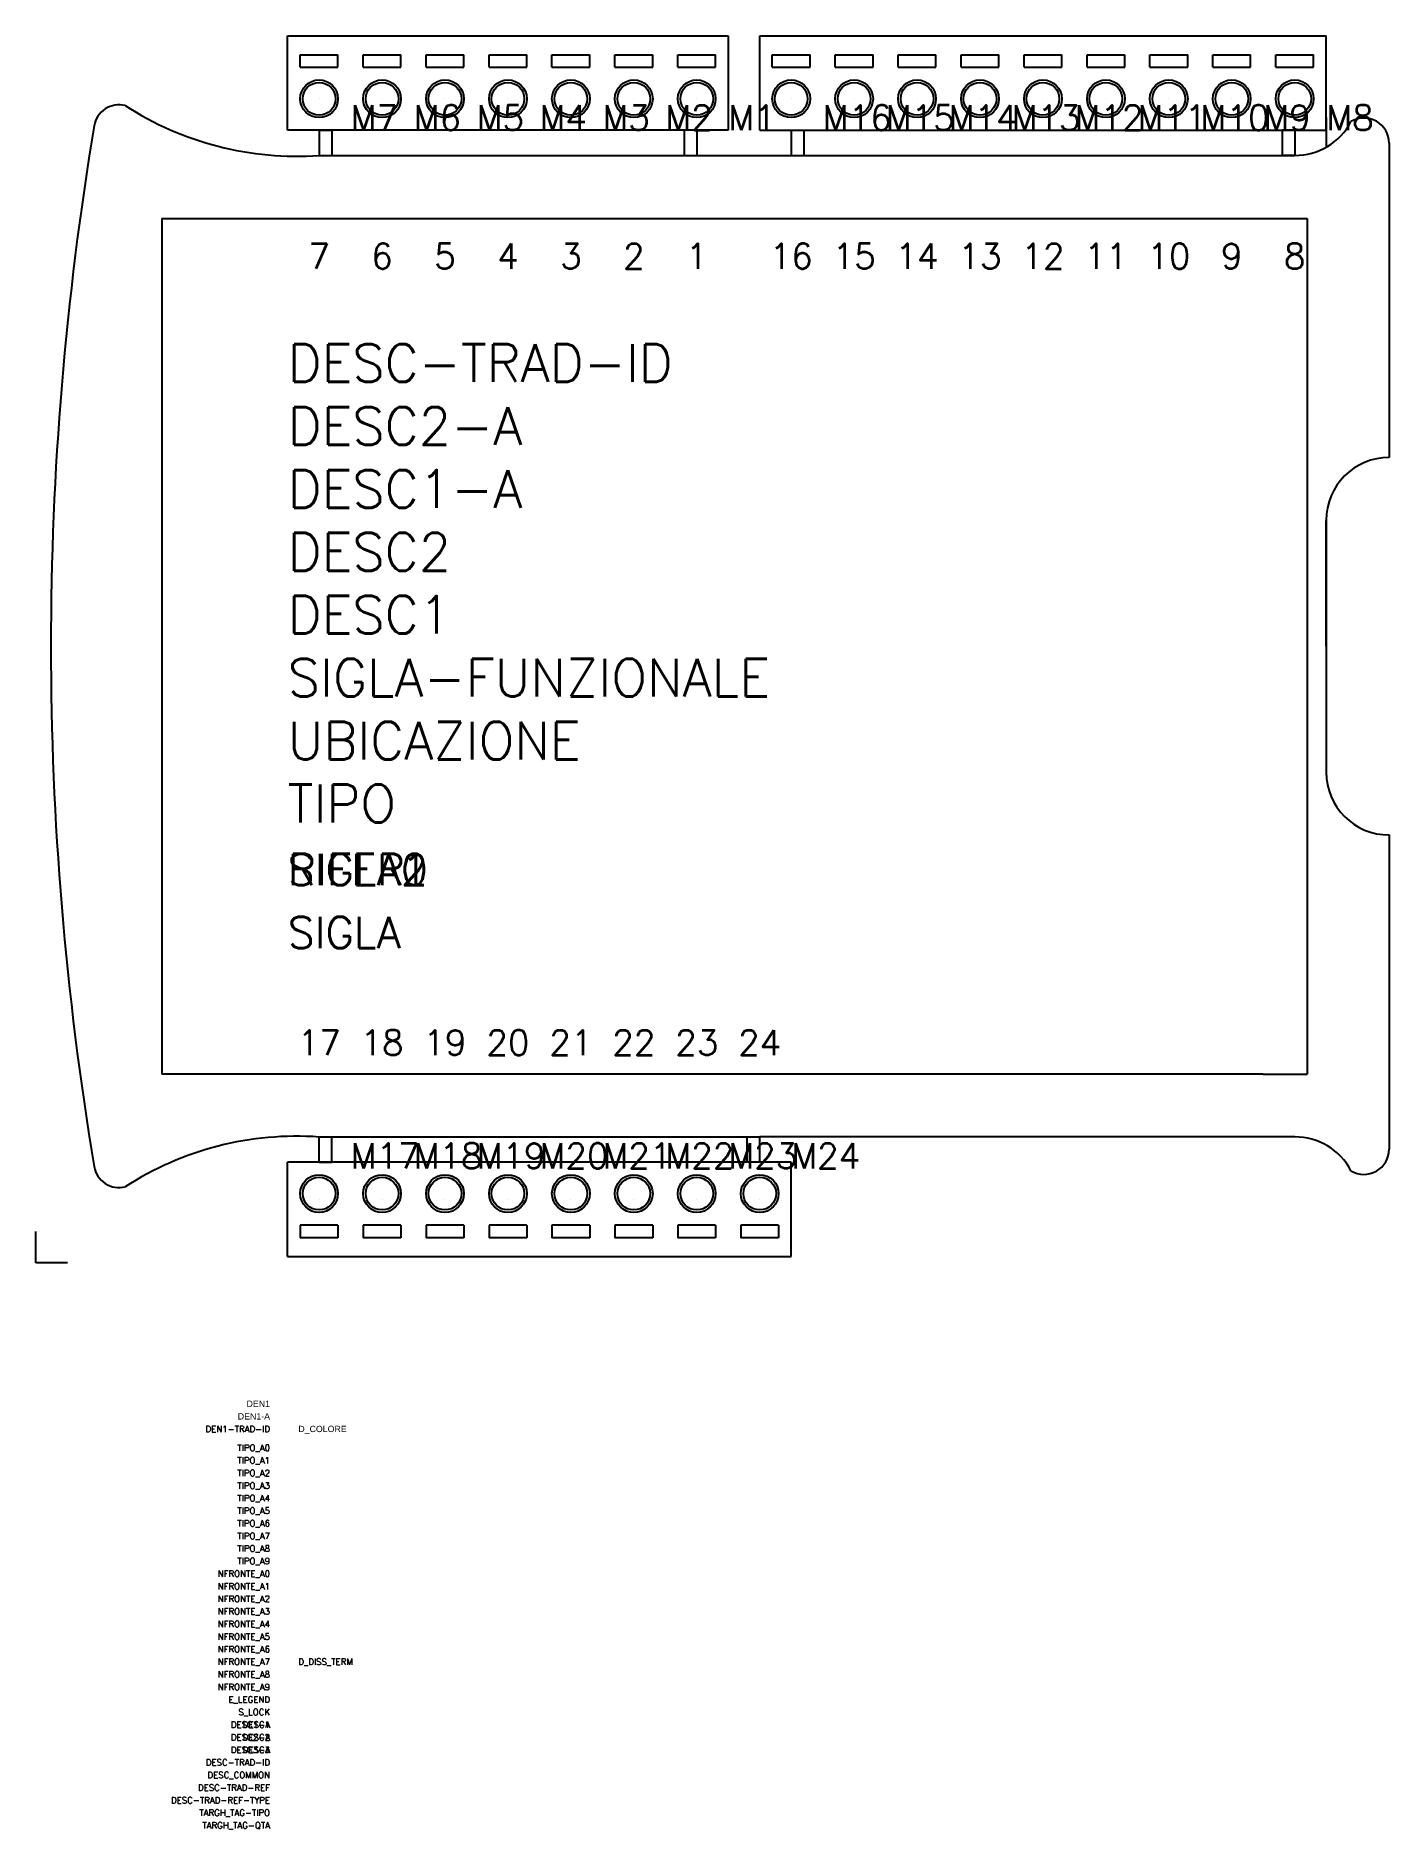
# Model space of a CAD drawing. Extents: x 0 to 108, y -45 to 98.
import ezdxf
from ezdxf.enums import TextEntityAlignment as Align

# ---------------------------------------------------------------- set-up
doc = ezdxf.new("R2010")
doc.units = 0
doc.header["$LTSCALE"] = 4
doc.layers.get('0').update_dxf_attribs({"linetype": 'CONTINUOUS'})
doc.styles.add('E_Comp-Data', font='arial.ttf')
doc.styles.add('E_Default-Att', font='romans.shx')
doc.styles.add('E_Desc', font='arial.ttf')
doc.styles.add('E_Lang-ID', font='romans.shx')
doc.styles.get("Standard").update_dxf_attribs({"font": 'romans.shx'})

msp = doc.modelspace()

# ---------------------------------------------------------------- linework, layer by layer
for p, q in [((20, 92.5), (20, 97.5)), ((20, 97.5), (55, 97.5)), ((55, 97.5), (55, 92.5)), ((57.5, 92.5), (57.5, 97.5)), ((57.5, 97.5), (102.5, 97.5)), ((102.5, 90), (102.5, 97.5)), ((21, 95), (21, 96)), ((21, 95), (21, 96)), ((21, 96), (24, 96)), ((24, 95), (24, 96)), ((26, 95), (26, 96)), ((26, 96), (29, 96)), ((29, 95), (29, 96)), ((31, 95), (31, 96)), ((31, 96), (34, 96)), ((34, 95), (34, 96)), ((36, 95), (36, 96)), ((36, 96), (39, 96)), ((39, 95), (39, 96)), ((41, 95), (41, 96)), ((41, 96), (44, 96)), ((44, 95), (44, 96)), ((46, 95), (46, 96)), ((46, 96), (49, 96)), ((49, 95), (49, 96)), ((51, 95), (51, 96)), ((51, 96), (54, 96)), ((54, 95), (54, 96)), ((58.5, 95), (58.5, 96)), ((58.5, 95), (58.5, 96)), ((58.5, 96), (61.5, 96)), ((61.5, 95), (61.5, 96)), ((63.5, 95), (63.5, 96)), ((63.5, 96), (66.5, 96)), ((66.5, 95), (66.5, 96)), ((68.5, 95), (68.5, 96)), ((68.5, 96), (71.5, 96)), ((71.5, 95), (71.5, 96)), ((73.5, 95), (73.5, 96)), ((73.5, 96), (76.5, 96)), ((76.5, 95), (76.5, 96)), ((78.5, 95), (78.5, 96)), ((78.5, 96), (81.5, 96)), ((81.5, 95), (81.5, 96)), ((83.5, 95), (83.5, 96)), ((83.5, 96), (86.5, 96)), ((86.5, 95), (86.5, 96)), ((88.5, 95), (88.5, 96)), ((88.5, 96), (91.5, 96)), ((91.5, 95), (91.5, 96)), ((93.5, 95), (93.5, 96)), ((93.5, 96), (96.5, 96)), ((96.5, 95), (96.5, 96)), ((98.5, 95), (98.5, 96)), ((98.5, 96), (101.5, 96)), ((101.5, 95), (101.5, 96)), ((21, 95), (24, 95)), ((26, 95), (29, 95)), ((31, 95), (34, 95)), ((36, 95), (39, 95)), ((41, 95), (44, 95)), ((46, 95), (49, 95)), ((51, 95), (54, 95)), ((58.5, 95), (61.5, 95)), ((63.5, 95), (66.5, 95)), ((68.5, 95), (71.5, 95)), ((73.5, 95), (76.5, 95)), ((78.5, 95), (81.5, 95)), ((83.5, 95), (86.5, 95)), ((88.5, 95), (91.5, 95)), ((93.5, 95), (96.5, 95)), ((98.5, 95), (101.5, 95)), ((20, 90), (20, 92.5)), ((55, 92.5), (55, 90)), ((57.5, 90), (57.5, 92.5)), ((55, 90), (20, 90)), ((22.5, 90), (22.5, 88)), ((22.5, 90), (23.5, 90)), ((22.5, 90), (22.5, 88)), ((23.5, 90), (23.5, 88)), ((52.5, 90), (51.5, 90)), ((51.5, 90), (51.5, 88)), ((52.5, 90), (52.5, 88)), ((57.5, 90), (102.5, 90)), ((60, 90), (60, 88)), ((60, 90), (61, 90)), ((60, 90), (60, 88)), ((61, 90), (61, 88)), ((100, 90), (99, 90)), ((99, 90), (99, 88)), ((100, 90), (100, 88)), ((102.5, 91), (102.5, 88.65)), ((102.5, 90.5), (102.5, 88.65)), ((107.5, 88.97), (107.5, 64)), ((22.5, 88), (52.5, 88)), ((52.5, 88), (60, 88)), ((60, 88), (100, 88)), ((100, 88), (99, 88)), ((10, 83), (97.5, 83)), ((10, 83), (10, 15)), ((97.5, 83), (101, 83)), ((101, 83), (101, 15)), ((102.5, 59), (102.5, 39)), ((102.5, 49), (102.5, 59)), ((102.5, 49), (102.5, 39)), ((107.5, 34), (107.5, 9.03)), ((97.5, 15), (10, 15)), ((97.5, 15), (101, 15)), ((22.5, 8), (22.5, 10)), ((22.5, 10), (57.5, 10)), ((23.5, 8), (23.5, 10)), ((56.5, 8), (56.5, 10)), ((57.5, 8), (57.5, 10)), ((100, 10), (57.5, 10)), ((20, 5.5), (20, 8)), ((60, 8), (20, 8)), ((22.5, 8), (23.5, 8)), ((57.5, 8), (56.5, 8)), ((60, 0.5), (60, 8)), ((20, 0.5), (20, 5.5)), ((24, 3), (21, 3)), ((21, 3), (21, 2)), ((24, 3), (24, 2)), ((29, 3), (26, 3)), ((26, 3), (26, 2)), ((29, 3), (29, 2)), ((34, 3), (31, 3)), ((31, 3), (31, 2)), ((34, 3), (34, 2)), ((39, 3), (36, 3)), ((36, 3), (36, 2)), ((39, 3), (39, 2)), ((44, 3), (41, 3)), ((41, 3), (41, 2)), ((44, 3), (44, 2)), ((49, 3), (46, 3)), ((46, 3), (46, 2)), ((49, 3), (49, 2)), ((54, 3), (51, 3)), ((51, 3), (51, 2)), ((54, 3), (54, 2)), ((54, 3), (54, 2)), ((59, 3), (56, 3)), ((56, 3), (56, 2)), ((59, 3), (59, 2)), ((59, 3), (59, 2)), ((0, 0), (0, 2.5)), ((24, 2), (21, 2)), ((29, 2), (26, 2)), ((34, 2), (31, 2)), ((39, 2), (36, 2)), ((44, 2), (41, 2)), ((49, 2), (46, 2)), ((54, 2), (51, 2)), ((59, 2), (56, 2)), ((2.5, 0), (0, 0)), ((20, 0.5), (60, 0.5))]:
    msp.add_line(p, q)
for centre, radius in [((22.5, 92.5), 1.5), ((22.5, 92.5), 1.3), ((27.5, 92.5), 1.5), ((27.5, 92.5), 1.3), ((32.5, 92.5), 1.5), ((32.5, 92.5), 1.3), ((37.5, 92.5), 1.5), ((37.5, 92.5), 1.3), ((42.5, 92.5), 1.5), ((42.5, 92.5), 1.3), ((47.5, 92.5), 1.5), ((47.5, 92.5), 1.3), ((52.5, 92.5), 1.5), ((52.5, 92.5), 1.3), ((60, 92.5), 1.5), ((60, 92.5), 1.3), ((65, 92.5), 1.5), ((65, 92.5), 1.3), ((70, 92.5), 1.5), ((70, 92.5), 1.3), ((75, 92.5), 1.5), ((75, 92.5), 1.3), ((80, 92.5), 1.5), ((80, 92.5), 1.3), ((85, 92.5), 1.5), ((85, 92.5), 1.3), ((90, 92.5), 1.5), ((90, 92.5), 1.3), ((95, 92.5), 1.5), ((95, 92.5), 1.3), ((100, 92.5), 1.5), ((100, 92.5), 1.3), ((22.5, 5.5), 1.5), ((22.5, 5.5), 1.3), ((27.5, 5.5), 1.5), ((27.5, 5.5), 1.3), ((32.5, 5.5), 1.5), ((32.5, 5.5), 1.3), ((37.5, 5.5), 1.5), ((37.5, 5.5), 1.3), ((42.5, 5.5), 1.5), ((42.5, 5.5), 1.3), ((47.5, 5.5), 1.5), ((47.5, 5.5), 1.3), ((52.5, 5.5), 1.5), ((52.5, 5.5), 1.3), ((57.5, 5.5), 1.5), ((57.5, 5.5), 1.3)]:
    msp.add_circle(centre, radius)
for centre, radius, start, end in [((6.6, 90.02), 2, 75.5792, 170.4787), ((20.7, 112.94), 25, 237.0371, 274.1213), ((251.19, 49), 250, 170.4787, 189.5213), ((100.04, 93), 5, 269.5372, 332.3903), ((105.5, 88.97), 2, 0, 120.9638), ((107.5, 59), 5, 90, 180), ((107.5, 39), 5, 180, 270), ((20.7, -14.94), 25, 85.8787, 122.9629), ((100.04, 5), 5, 27.6097, 90.4628), ((105.5, 9.03), 2, 239.0362, 0), ((6.6, 7.98), 2, 189.5213, 284.4208)]:
    msp.add_arc(centre, radius, start, end)

# ---------------------------------------------------------------- texts
at = {"linetype": 'Continuous', "char_height": 2, "attachment_point": 5}
for s, insert in [('7', (22.5, 80)), ('6', (27.5, 80)), ('5', (32.5, 80)), ('4', (37.5, 80)), ('3', (42.5, 80)), ('2', (47.5, 80)), ('1', (52.5, 80)), ('16', (60, 80)), ('15', (65, 80)), ('14', (70, 80)), ('13', (75, 80)), ('12', (80, 80)), ('11', (85, 80)), ('10', (90, 80)), ('9', (95, 80)), ('8', (100, 80)), ('17', (22.5, 17.5)), ('18', (27.5, 17.5)), ('19', (32.5, 17.5)), ('20', (37.5, 17.5)), ('21', (42.5, 17.5)), ('22', (47.5, 17.5)), ('23', (52.5, 17.5)), ('24', (57.5, 17.5))]:
    msp.add_mtext_dynamic_manual_height_columns(s, width=5, gutter_width=1, heights=[0], dxfattribs=dict(at, insert=insert))
at = {"flags": 9}
for tag, p, s, height in [('F7', (22.5, 92.5), '', 0.00001), ('F6', (27.5, 92.5), '', 0.00001), ('F5', (32.5, 92.5), '', 0.00001), ('F4', (37.5, 92.5), '', 0.00001), ('F3', (42.5, 92.5), '', 0.00001), ('F2', (47.5, 92.5), '', 0.00001), ('F1', (52.5, 92.5), '', 0.00001), ('F16', (60, 92.5), '', 0.00001), ('F15', (65, 92.5), '', 0.00001), ('F14', (70, 92.5), '', 0.00001), ('F13', (75, 92.5), '', 0.00001), ('F12', (80, 92.5), '', 0.00001), ('F11', (85, 92.5), '', 0.00001), ('F10', (90, 92.5), '', 0.00001), ('F9', (95, 92.5), '', 0.00001), ('F8', (100, 92.5), '', 0.00001), ('F17', (22.5, 5), '', 0.00001), ('F18', (27.5, 5), '', 0.00001), ('F19', (32.5, 5), '', 0.00001), ('F20', (37.5, 5), '', 0.00001), ('F21', (42.5, 5), '', 0.00001), ('F22', (47.5, 5), '', 0.00001), ('F23', (52.5, 5), '', 0.00001), ('F24', (57.5, 5), '', 0.00001), ('TIPOSIG', (0, 0), '3', 0.00000001), ('POSIZIONE', (0, 0), '', 0.00000001), ('P-TABELLA', (0, 0), '', 0.00000001), ('T-TABELLA', (0, 0), '', 0.00000001), ('H-TABELLA', (0, 0), '', 0.00000001), ('CODICE', (0, 0), '1xNNN', 0.00000001), ('NOTE1', (0, 0), '', 0.00000001), ('NOTE2', (0, 0), '', 0.00000001)]:
    msp.add_attdef(tag, p, s, height=height, dxfattribs=at)
at = {"color": 4, "flags": 8}
for tag, p in [('M7', (25, 90)), ('M6', (30, 90)), ('M5', (35, 90)), ('M4', (40, 90)), ('M3', (45, 90)), ('M2', (50, 90)), ('M1', (55, 90)), ('M16', (62.5, 90)), ('M15', (67.5, 90)), ('M14', (72.5, 90)), ('M13', (77.5, 90)), ('M12', (82.5, 90)), ('M11', (87.5, 90)), ('M10', (92.5, 90)), ('M9', (97.5, 90)), ('M8', (102.5, 90)), ('M17', (25, 7.5)), ('M18', (30, 7.5)), ('M19', (35, 7.5)), ('M20', (40, 7.5)), ('M21', (45, 7.5)), ('M22', (50, 7.5)), ('M23', (55, 7.5)), ('M24', (60, 7.5))]:
    msp.add_attdef(tag, p, '', height=2, dxfattribs=at)
at = {"color": 3}
for tag, p, s, height, flags in [('DESC-TRAD-ID', (20, 70), '', 3, 8), ('DESC2-A', (20, 65), '', 3, 8), ('DESC1-A', (20, 60), '', 3, 8), ('DESC2', (20, 55), '', 3, 8), ('DESC1', (20, 50), '', 3, 8), ('SIGLA-FUNZIONALE', (20, 45), '', 3, 9), ('UBICAZIONE', (20, 40), '', 3, 8), ('TIPO', (20, 35), '', 3, 9), ('SIGLA0', (20, 30), '', 2.5, 9), ('SIGLA1', (20, 30), '', 2.5, 9), ('SIGLA2', (20, 30), '', 2.5, 9), ('RIFER', (20, 30), 'RIFER ?', 2.5, 8), ('SIGLA', (20, 25), 'SIGLA ?', 2.5, 8)]:
    msp.add_attdef(tag, p, s, height=height, dxfattribs=dict(at, flags=flags))
at = {"color": 3, "flags": 9}
for tag, text, style, p in [('DEN1', '', 'E_Desc', (18.6, -11.45)), ('DEN1-A', '', 'E_Desc', (18.6, -12.45)), ('TIPO_A0', '', 'E_Default-Att', (18.6, -14.95)), ('TIPO_A1', '', 'E_Default-Att', (18.6, -15.95)), ('TIPO_A2', '', 'E_Default-Att', (18.6, -16.95)), ('TIPO_A3', '', 'E_Default-Att', (18.6, -17.95)), ('TIPO_A4', '', 'E_Default-Att', (18.6, -18.95)), ('TIPO_A5', '', 'E_Default-Att', (18.6, -19.95)), ('TIPO_A6', '', 'E_Default-Att', (18.6, -20.95)), ('TIPO_A7', '', 'E_Default-Att', (18.6, -21.95)), ('TIPO_A8', '', 'E_Default-Att', (18.6, -22.95)), ('TIPO_A9', '', 'E_Default-Att', (18.6, -23.95)), ('NFRONTE_A0', '', 'E_Default-Att', (18.6, -24.95)), ('NFRONTE_A1', '', 'E_Default-Att', (18.6, -25.95)), ('NFRONTE_A2', '', 'E_Default-Att', (18.6, -26.95)), ('NFRONTE_A3', '', 'E_Default-Att', (18.6, -27.95)), ('NFRONTE_A4', '', 'E_Default-Att', (18.6, -28.95)), ('NFRONTE_A5', '', 'E_Default-Att', (18.6, -29.95)), ('NFRONTE_A6', '', 'E_Default-Att', (18.6, -30.95)), ('NFRONTE_A7', '', 'E_Default-Att', (18.6, -31.95)), ('NFRONTE_A8', '', 'E_Default-Att', (18.6, -32.95)), ('NFRONTE_A9', '', 'E_Default-Att', (18.6, -33.95)), ('E_LEGEND', '', 'E_Default-Att', (18.6, -34.95)), ('S_LOCK', '', 'E_Default-Att', (18.6, -35.95)), ('DESC1-A', '', 'E_Default-Att', (18.6, -36.95)), ('DESC1', '', 'E_Default-Att', (18.6, -36.95)), ('DESC2-A', '', 'E_Default-Att', (18.6, -37.95)), ('DESC3-A', '', 'E_Default-Att', (18.6, -38.95)), ('DESC2', '', 'E_Default-Att', (18.6, -37.95)), ('DESC3', '', 'E_Default-Att', (18.6, -38.95)), ('DESC_COMMON', '', 'E_Default-Att', (18.6, -40.95)), ('DESC-TRAD-REF-TYPE', 'P', 'E_Default-Att', (18.6, -42.95)), ('DESC-TRAD-REF', '', 'E_Default-Att', (18.6, -41.95)), ('TARGH_TAG-TIPO', '', 'E_Default-Att', (18.6, -43.95)), ('TARGH_TAG-QTA', '', 'E_Default-Att', (18.6, -44.95))]:
    msp.add_attdef(tag, text=text, height=0.5, dxfattribs=dict(at, style=style)).set_placement(p, align=Align.RIGHT)
at = {"color": 2, "flags": 9}
for tag, style, p in [('DEN1-TRAD-ID', 'E_Lang-ID', (18.6, -13.45)), ('DESC-TRAD-ID', 'E_Default-Att', (18.6, -39.95))]:
    msp.add_attdef(tag, text='E_None', height=0.5, dxfattribs=dict(at, style=style)).set_placement(p, align=Align.RIGHT)
at = {"color": 3, "flags": 9}
for tag, p, style in [('D_COLORE', (20.85, -13.45), 'E_Comp-Data'), ('D_DISS_TERM', (20.85, -31.95), 'E_Default-Att')]:
    msp.add_attdef(tag, p, '', height=0.5, dxfattribs=dict(at, style=style))

doc.saveas('drawing.dxf')
